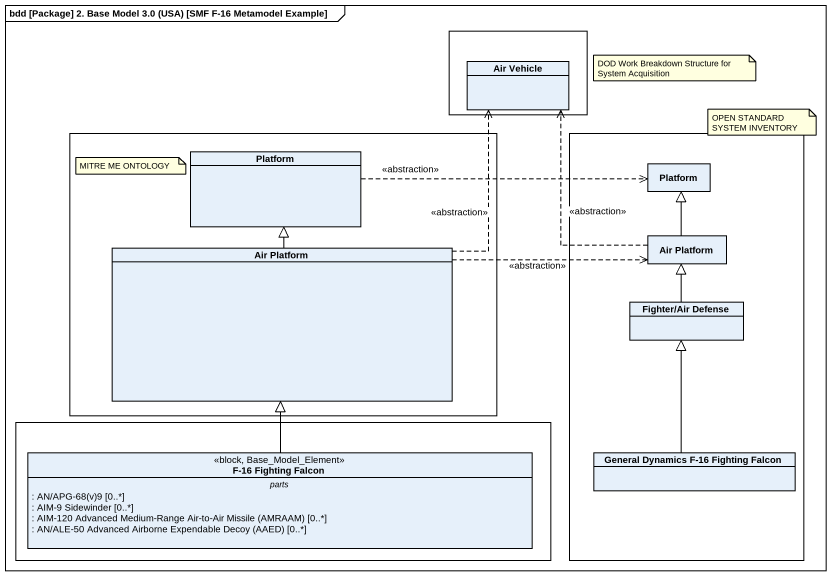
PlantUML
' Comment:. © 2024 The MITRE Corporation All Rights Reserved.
@startuml
mainframe bdd [Package] 2. Base Model 3.0 (USA) [SMF F-16 Metamodel Example]
hide circle
hide empty members
rectangle " " as rectangle1 {
  class "Air Vehicle" as Air_Vehicle
}
rectangle " " as rectangle2 {
  class Platform
  class "Air Platform" as Air_Platform_2
}
rectangle " " as rectangle3 {
  class "Platform" as Platform_2
  class "Air Platform" as Air_Platform
  class "Fighter/Air Defense" as Fighter_Air_Defense
  class "General Dynamics F-16 Fighting Falcon" as General_Dynamics_F_16
}
rectangle " " as rectangle4 {
  class "F-16 Fighting Falcon" as F_16_Fighting_Falcon <<block, Base_Model_Element>> {
    -- parts --
    {field} : AN/APG-68(v)9 [0..*]
    : AIM-9 Sidewinder [0..*]
    {field} : AIM-120 Advanced Medium-Range Air-to-Air Missile (AMRAAM) [0..*]
    {field} : AN/ALE-50 Advanced Airborne Expendable Decoy (AAED) [0..*]
  }
}
Platform .right.> Platform_2 : <<abstraction>>
Air_Platform .up.> Air_Vehicle : <<abstraction>>
Air_Platform -up-|> Platform_2
Air_Platform_2 .up.> Air_Vehicle : <<abstraction>>
Air_Platform_2 -up-|> Platform
Air_Platform_2 .right.> Air_Platform : <<abstraction>>
Fighter_Air_Defense -up-|> Air_Platform
F_16_Fighting_Falcon -up-|> Air_Platform_2
General_Dynamics_F_16 -up-|> Fighter_Air_Defense
note as N1
  DOD Work Breakdown Structure for System Acquisition
end note
note as N2
  OPEN STANDARD SYSTEM INVENTORY
end note
note as N3
  MITRE ME ONTOLOGY
end note
@enduml
